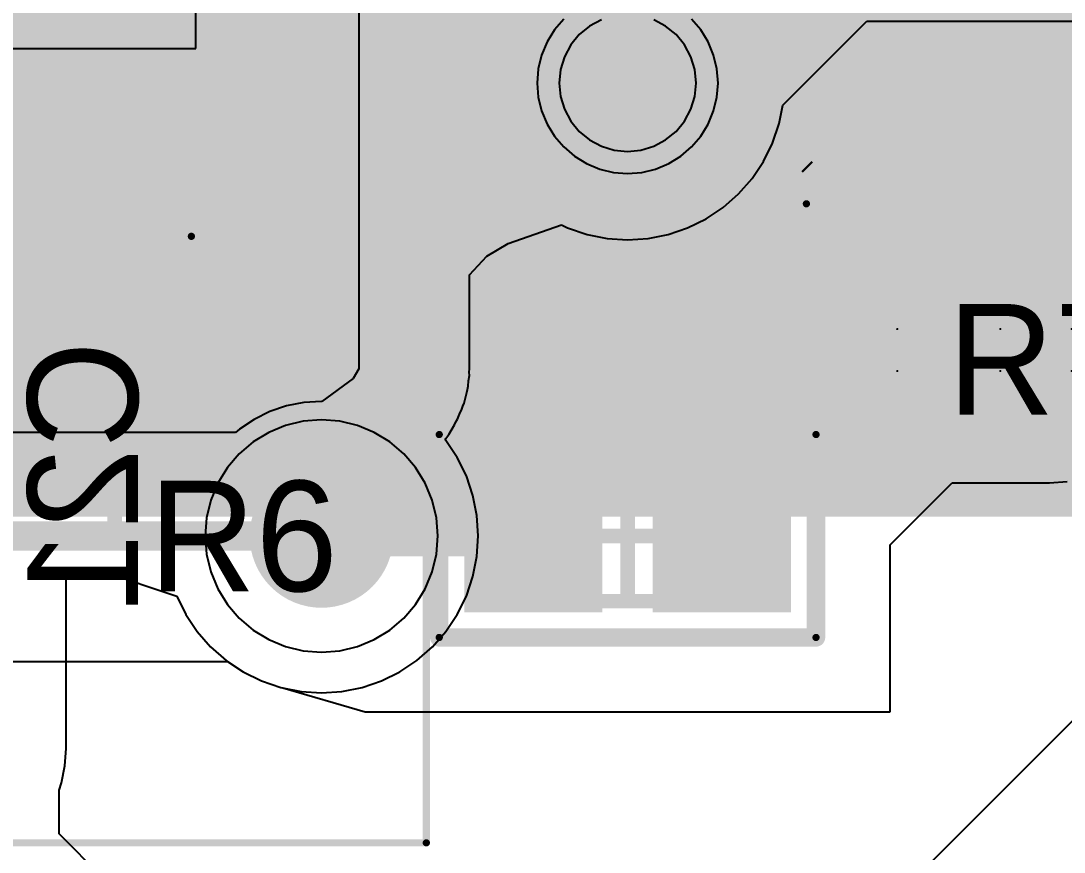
# Model space of a CAD drawing. Header units: millimetres. Extents: x 5.97 to 14.78, y 3.86 to 11.35.
# Drawn here: x 11.3082 to 11.5916, y 6.4491 to 6.6749 of the extents above; entities that cross this region are included whole.
import ezdxf

# ---------------------------------------------------------------- set-up
doc = ezdxf.new("R2010")
doc.units = ezdxf.units.MM
doc.header["$MEASUREMENT"] = 0
for name, color, linetype in [('BottomLayer', 5, 'Continuous'), ('BottomOverlay', 54, 'Continuous'), ('BottomPaste', 16, 'Continuous'), ('BottomSolder', 6, 'Continuous'), ('Mechanical13', 56, 'Continuous'), ('Mechanical15', 56, 'Continuous'), ('Mechanical2', 216, 'Continuous'), ('MidLayer1', 16, 'Continuous'), ('MidLayer2', 76, 'Continuous'), ('MultiLayer', 9, 'Continuous'), ('TopLayer', 1, 'Continuous'), ('TopOverlay', 2, 'Continuous'), ('TopPaste', 8, 'Continuous'), ('TopSolder', 216, 'Continuous')]:
    doc.layers.add(name, color=color, linetype=linetype)

# ---------------------------------------------------------------- blocks, each defined once
blk = doc.blocks.new('TQG144_M_139')
at = {"layer": 'Mechanical13', "const_width": 0.003937}
for points in [[(-0.3937008, 0.3937009), (-0.3937008, -0.3937007)], [(0.3937008, 0.3937009), (-0.3937008, 0.3937009)]]:
    blk.add_lwpolyline(points, dxfattribs=at)
at = {"layer": 'Mechanical13'}
for points, const_width in [([(-0.394685, 0.3937009, 1), (-0.3927166, 0.3937009, 1)], 0.0019685), ([(-0.394685, 0.3937009, 1), (-0.3927166, 0.3937009, 1)], 0.0019685), ([(-0.3385827, 0.3582678, 1), (-0.3779527, 0.3582678, 1)], 0.003937), ([(-0.3789369, 0.3582678, 1), (-0.3769685, 0.3582678, 1)], 0.0019685)]:
    blk.add_lwpolyline(points, format="xyb", close=True, dxfattribs=dict(at, const_width=const_width))
at = {"layer": 'Mechanical15', "const_width": 0.0019685}
for points in [[(-0.4783464, 0.4783465), (-0.4783464, -0.4783464)], [(0.4783465, 0.4783465), (-0.4783464, 0.4783465)]]:
    blk.add_lwpolyline(points, dxfattribs=at)
at = {"layer": 'Mechanical15', "const_width": 0.0009842}
blk.add_lwpolyline([(-0.4788385, 0.4783465, 1), (-0.4778543, 0.4783465, 1)], format="xyb", close=True, dxfattribs=at)
blk.add_lwpolyline([(-0.4788385, 0.4783465, 1), (-0.4778543, 0.4783465, 1)], format="xyb", close=True, dxfattribs=at)
at = {"layer": 'TopLayer', "const_width": 0.011811}
for points in [[(-0.4527559, 0.3444883), (-0.3818897, 0.3444883)], [(-0.4527559, 0.3248032), (-0.3818897, 0.3248032)], [(-0.4527559, 0.3051182), (-0.3818897, 0.3051182)], [(-0.4527559, 0.2854331), (-0.3818897, 0.2854331)], [(-0.4527559, 0.2657481), (-0.3818897, 0.2657481)]]:
    blk.add_lwpolyline(points, dxfattribs=at)
at = {"layer": 'TopLayer', "const_width": 0.0059055}
for points in [[(-0.4557086, 0.3444883, 1), (-0.4498032, 0.3444883, 1)], [(-0.3848424, 0.3444883, 1), (-0.378937, 0.3444883, 1)], [(-0.4557086, 0.3248032, 1), (-0.4498032, 0.3248032, 1)], [(-0.3848424, 0.3248032, 1), (-0.378937, 0.3248032, 1)], [(-0.4557086, 0.3051182, 1), (-0.4498032, 0.3051182, 1)], [(-0.3848424, 0.3051182, 1), (-0.378937, 0.3051182, 1)], [(-0.4557086, 0.2854331, 1), (-0.4498032, 0.2854331, 1)], [(-0.3848424, 0.2854331, 1), (-0.378937, 0.2854331, 1)], [(-0.4557086, 0.2657481, 1), (-0.4498032, 0.2657481, 1)], [(-0.3848424, 0.2657481, 1), (-0.378937, 0.2657481, 1)]]:
    blk.add_lwpolyline(points, format="xyb", close=True, dxfattribs=at)
at = {"layer": 'TopPaste', "const_width": 0.017811}
for points in [[(-0.4527559, 0.3444883), (-0.3818897, 0.3444883)], [(-0.4527559, 0.3248032), (-0.3818897, 0.3248032)], [(-0.4527559, 0.3051182), (-0.3818897, 0.3051182)], [(-0.4527559, 0.2854331), (-0.3818897, 0.2854331)], [(-0.4527559, 0.2657481), (-0.3818897, 0.2657481)]]:
    blk.add_lwpolyline(points, dxfattribs=at)
at = {"layer": 'TopPaste', "const_width": 0.0089055}
for points in [[(-0.4572086, 0.3444883, 1), (-0.4483032, 0.3444883, 1)], [(-0.3863424, 0.3444883, 1), (-0.377437, 0.3444883, 1)], [(-0.4572086, 0.3248032, 1), (-0.4483032, 0.3248032, 1)], [(-0.3863424, 0.3248032, 1), (-0.377437, 0.3248032, 1)], [(-0.4572086, 0.3051182, 1), (-0.4483032, 0.3051182, 1)], [(-0.3863424, 0.3051182, 1), (-0.377437, 0.3051182, 1)], [(-0.4572086, 0.2854331, 1), (-0.4483032, 0.2854331, 1)], [(-0.3863424, 0.2854331, 1), (-0.377437, 0.2854331, 1)], [(-0.4572086, 0.2657481, 1), (-0.4483032, 0.2657481, 1)], [(-0.3863424, 0.2657481, 1), (-0.377437, 0.2657481, 1)]]:
    blk.add_lwpolyline(points, format="xyb", close=True, dxfattribs=at)
at = {"layer": 'TopSolder', "const_width": 0.016811}
for points in [[(-0.4527559, 0.3444883), (-0.3818897, 0.3444883)], [(-0.4527559, 0.3248032), (-0.3818897, 0.3248032)], [(-0.4527559, 0.3051182), (-0.3818897, 0.3051182)], [(-0.4527559, 0.2854331), (-0.3818897, 0.2854331)], [(-0.4527559, 0.2657481), (-0.3818897, 0.2657481)]]:
    blk.add_lwpolyline(points, dxfattribs=at)
at = {"layer": 'TopSolder', "const_width": 0.0084055}
for points in [[(-0.4569586, 0.3444883, 1), (-0.4485532, 0.3444883, 1)], [(-0.3860924, 0.3444883, 1), (-0.377687, 0.3444883, 1)], [(-0.4569586, 0.3248032, 1), (-0.4485532, 0.3248032, 1)], [(-0.3860924, 0.3248032, 1), (-0.377687, 0.3248032, 1)], [(-0.4569586, 0.3051182, 1), (-0.4485532, 0.3051182, 1)], [(-0.3860924, 0.3051182, 1), (-0.377687, 0.3051182, 1)], [(-0.4569586, 0.2854331, 1), (-0.4485532, 0.2854331, 1)], [(-0.3860924, 0.2854331, 1), (-0.377687, 0.2854331, 1)], [(-0.4569586, 0.2657481, 1), (-0.4485532, 0.2657481, 1)], [(-0.3860924, 0.2657481, 1), (-0.377687, 0.2657481, 1)]]:
    blk.add_lwpolyline(points, format="xyb", close=True, dxfattribs=at)
blk = doc.blocks.new('0603R_8CV_153')
at = {"layer": 'Mechanical13', "const_width": 0.003937}
for points in [[(-0.0334646, 0.1299212), (-0.0334646, 0.1230315)], [(0.0334645, 0.1299212), (-0.0334646, 0.1299212)], [(0.0334645, 0.1299212), (0.0334645, 0.1230315)], [(-0.0334646, 0.0974409), (-0.0334646, 0.0915354)], [(0.0334645, 0.0974409), (0.0334645, 0.0915354)], [(-0.0334646, 0.0659449), (-0.0334646, 0.0600393)], [(0.0334645, 0.0659449), (0.0334645, 0.0600393)], [(-0.0334646, 0.0344488), (-0.0334646, 0.0285433)], [(0.0334645, 0.0344488), (0.0334645, 0.0285433)], [(-0.0334646, 0.0029527), (-0.0334646, -0.0029528)], [(0.0334645, 0.0029527), (0.0334645, -0.0029528)], [(-0.0334646, -0.0285433), (-0.0334646, -0.0344488)], [(0.0334645, -0.0285433), (0.0334645, -0.0344488)], [(-0.0334646, -0.0600394), (-0.0334646, -0.0659449)], [(0.0334645, -0.0600394), (0.0334645, -0.0659449)], [(-0.0334646, -0.0915355), (-0.0334646, -0.097441)], [(0.0334645, -0.0915355), (0.0334645, -0.097441)], [(-0.0334646, -0.1230315), (-0.0334646, -0.1299213)], [(0.0334645, -0.1230315), (0.0334645, -0.1299213)], [(0.0334645, -0.1299213), (-0.0334646, -0.1299213)]]:
    blk.add_lwpolyline(points, dxfattribs=at)
at = {"layer": 'Mechanical13', "const_width": 0.0019685}
for points in [[(-0.0344488, 0.1299212, 1), (-0.0324804, 0.1299212, 1)], [(-0.0344488, 0.1299212, 1), (-0.0324804, 0.1299212, 1)], [(0.0324803, 0.1299212, 1), (0.0344487, 0.1299212, 1)], [(0.0324803, 0.1299212, 1), (0.0344487, 0.1299212, 1)], [(-0.0344488, 0.1230315, 1), (-0.0324804, 0.1230315, 1)], [(-0.0344488, 0.1230315, 1), (-0.0324804, 0.1230315, 1)], [(0.0324803, 0.1230315, 1), (0.0344487, 0.1230315, 1)], [(0.0324803, 0.1230315, 1), (0.0344487, 0.1230315, 1)], [(-0.0344488, 0.0974409, 1), (-0.0324804, 0.0974409, 1)], [(-0.0344488, 0.0974409, 1), (-0.0324804, 0.0974409, 1)], [(0.0324803, 0.0974409, 1), (0.0344487, 0.0974409, 1)], [(0.0324803, 0.0974409, 1), (0.0344487, 0.0974409, 1)], [(-0.0344488, 0.0915354, 1), (-0.0324804, 0.0915354, 1)], [(-0.0344488, 0.0915354, 1), (-0.0324804, 0.0915354, 1)], [(0.0324803, 0.0915354, 1), (0.0344487, 0.0915354, 1)], [(0.0324803, 0.0915354, 1), (0.0344487, 0.0915354, 1)], [(-0.0344488, 0.0659449, 1), (-0.0324804, 0.0659449, 1)], [(-0.0344488, 0.0659448, 1), (-0.0324804, 0.0659448, 1)], [(0.0324803, 0.0659449, 1), (0.0344487, 0.0659449, 1)], [(0.0324803, 0.0659448, 1), (0.0344487, 0.0659448, 1)], [(-0.0344488, 0.0600394, 1), (-0.0324804, 0.0600394, 1)], [(-0.0344488, 0.0600393, 1), (-0.0324804, 0.0600393, 1)], [(0.0324803, 0.0600394, 1), (0.0344487, 0.0600394, 1)], [(0.0324803, 0.0600393, 1), (0.0344487, 0.0600393, 1)], [(-0.0344488, 0.0344488, 1), (-0.0324804, 0.0344488, 1)], [(-0.0344488, 0.0344488, 1), (-0.0324804, 0.0344488, 1)], [(0.0324803, 0.0344488, 1), (0.0344487, 0.0344488, 1)], [(0.0324803, 0.0344488, 1), (0.0344487, 0.0344488, 1)], [(-0.0344488, 0.0285433, 1), (-0.0324804, 0.0285433, 1)], [(-0.0344488, 0.0285433, 1), (-0.0324804, 0.0285433, 1)], [(0.0324803, 0.0285433, 1), (0.0344487, 0.0285433, 1)], [(0.0324803, 0.0285433, 1), (0.0344487, 0.0285433, 1)], [(-0.0344488, 0.0029527, 1), (-0.0324804, 0.0029527, 1)], [(-0.0344488, 0.0029527, 1), (-0.0324804, 0.0029527, 1)], [(0.0324803, 0.0029527, 1), (0.0344487, 0.0029527, 1)], [(0.0324803, 0.0029527, 1), (0.0344487, 0.0029527, 1)], [(-0.0344488, -0.0029528, 1), (-0.0324804, -0.0029528, 1)], [(-0.0344488, -0.0029528, 1), (-0.0324804, -0.0029528, 1)], [(0.0324803, -0.0029528, 1), (0.0344487, -0.0029528, 1)], [(0.0324803, -0.0029528, 1), (0.0344487, -0.0029528, 1)], [(-0.0344488, -0.0285433, 1), (-0.0324804, -0.0285433, 1)], [(-0.0344488, -0.0285434, 1), (-0.0324804, -0.0285434, 1)], [(0.0324803, -0.0285433, 1), (0.0344487, -0.0285433, 1)], [(0.0324803, -0.0285434, 1), (0.0344487, -0.0285434, 1)], [(-0.0344488, -0.0344488, 1), (-0.0324804, -0.0344488, 1)], [(-0.0344488, -0.0344488, 1), (-0.0324804, -0.0344488, 1)], [(0.0324803, -0.0344488, 1), (0.0344487, -0.0344488, 1)], [(0.0324803, -0.0344488, 1), (0.0344487, -0.0344488, 1)], [(-0.0344488, -0.0600394, 1), (-0.0324804, -0.0600394, 1)], [(-0.0344488, -0.0600394, 1), (-0.0324804, -0.0600394, 1)], [(0.0324803, -0.0600394, 1), (0.0344487, -0.0600394, 1)], [(0.0324803, -0.0600394, 1), (0.0344487, -0.0600394, 1)], [(-0.0344488, -0.0659449, 1), (-0.0324804, -0.0659449, 1)], [(-0.0344488, -0.0659449, 1), (-0.0324804, -0.0659449, 1)], [(0.0324803, -0.0659449, 1), (0.0344487, -0.0659449, 1)], [(0.0324803, -0.0659449, 1), (0.0344487, -0.0659449, 1)], [(-0.0344488, -0.0915355, 1), (-0.0324804, -0.0915355, 1)], [(-0.0344488, -0.0915355, 1), (-0.0324804, -0.0915355, 1)], [(0.0324803, -0.0915355, 1), (0.0344487, -0.0915355, 1)], [(0.0324803, -0.0915355, 1), (0.0344487, -0.0915355, 1)], [(-0.0344488, -0.0974409, 1), (-0.0324804, -0.0974409, 1)], [(-0.0344488, -0.097441, 1), (-0.0324804, -0.097441, 1)], [(0.0324803, -0.0974409, 1), (0.0344487, -0.0974409, 1)], [(0.0324803, -0.097441, 1), (0.0344487, -0.097441, 1)], [(-0.0344488, -0.1230315, 1), (-0.0324804, -0.1230315, 1)], [(-0.0344488, -0.1230315, 1), (-0.0324804, -0.1230315, 1)], [(0.0324803, -0.1230315, 1), (0.0344487, -0.1230315, 1)], [(0.0324803, -0.1230315, 1), (0.0344487, -0.1230315, 1)], [(-0.0344488, -0.1299213, 1), (-0.0324804, -0.1299213, 1)], [(-0.0344488, -0.1299213, 1), (-0.0324804, -0.1299213, 1)], [(0.0324803, -0.1299213, 1), (0.0344487, -0.1299213, 1)], [(0.0324803, -0.1299213, 1), (0.0344487, -0.1299213, 1)]]:
    blk.add_lwpolyline(points, format="xyb", close=True, dxfattribs=at)
at = {"layer": 'Mechanical13', "const_width": 0.003937}
for points in [[(-0.0334646, 0.1230315, -0.9999999999992556), (-0.0334646, 0.0974409)], [(0.0334645, 0.0974409, -0.9999999999992556), (0.0334645, 0.1230315)], [(-0.0334646, 0.0915354, -0.9999999999992556), (-0.0334646, 0.0659448)], [(0.0334645, 0.0659448, -0.9999999999992556), (0.0334645, 0.0915354)], [(-0.0334646, 0.0600394, -0.9999999999992556), (-0.0334646, 0.0344488)], [(0.0334645, 0.0344488, -0.9999999999992556), (0.0334645, 0.0600394)], [(-0.0334646, 0.0285433, -0.9999999999992556), (-0.0334646, 0.0029527)], [(0.0334645, 0.0029527, -0.9999999999992556), (0.0334645, 0.0285433)], [(-0.0334646, -0.0029528, -0.9999999999992556), (-0.0334646, -0.0285434)], [(0.0334645, -0.0285434, -0.9999999999992556), (0.0334645, -0.0029528)], [(-0.0334646, -0.0344488, -0.9999999999992556), (-0.0334646, -0.0600394)], [(0.0334645, -0.0600394, -0.9999999999992556), (0.0334645, -0.0344488)], [(-0.0334646, -0.0659449, -0.9999999999992556), (-0.0334646, -0.0915355)], [(0.0334645, -0.0915355, -0.9999999999992556), (0.0334645, -0.0659449)], [(-0.0334646, -0.0974409, -0.9999999999992556), (-0.0334646, -0.1230315)], [(0.0334645, -0.1230315, -0.9999999999992556), (0.0334645, -0.0974409)]]:
    blk.add_lwpolyline(points, format="xyb", dxfattribs=at)
at = {"layer": 'Mechanical15'}
for points, const_width in [([(0.0633858, 0.1397638), (-0.0633859, 0.1397638)], 0.0019685), ([(-0.0633859, 0.1397638), (-0.0633859, -0.1397638)], 0.0019685), ([(0.0633858, 0.1397638), (0.0633858, -0.1397638)], 0.0019685), ([(0, 0.019685), (0, -0.0196851)], 0.003937), ([(0.019685, 0), (-0.0196851, 0)], 0.003937), ([(0.0633858, -0.1397638), (-0.0633859, -0.1397638)], 0.0019685)]:
    blk.add_lwpolyline(points, dxfattribs=dict(at, const_width=const_width))
for points, const_width in [([(-0.063878, 0.1397638, 1), (-0.0628938, 0.1397638, 1)], 0.0009842), ([(-0.063878, 0.1397638, 1), (-0.0628938, 0.1397638, 1)], 0.0009842), ([(0.0628937, 0.1397638, 1), (0.0638779, 0.1397638, 1)], 0.0009842), ([(0.0628937, 0.1397638, 1), (0.0638779, 0.1397638, 1)], 0.0009842), ([(-0.0009842, 0.019685, 1), (0.0009842, 0.019685, 1)], 0.0019685), ([(-0.0206693, 0, 1), (-0.0187009, 0, 1)], 0.0019685), ([(0.0187008, 0, 1), (0.0206692, 0, 1)], 0.0019685), ([(-0.0009842, -0.0196851, 1), (0.0009842, -0.0196851, 1)], 0.0019685), ([(-0.063878, -0.1397638, 1), (-0.0628938, -0.1397638, 1)], 0.0009842), ([(-0.063878, -0.1397638, 1), (-0.0628938, -0.1397638, 1)], 0.0009842), ([(0.0628937, -0.1397638, 1), (0.0638779, -0.1397638, 1)], 0.0009842), ([(0.0628937, -0.1397638, 1), (0.0638779, -0.1397638, 1)], 0.0009842)]:
    blk.add_lwpolyline(points, format="xyb", close=True, dxfattribs=dict(at, const_width=const_width))
at = {"layer": 'TopLayer'}
for points in [[(-0.0127953, 0.0994095), (-0.0127953, 0.1210629), (-0.0541339, 0.0994095), (-0.0541339, 0.1210629)], [(0.0541338, 0.0994095), (0.0541338, 0.1210629), (0.0127952, 0.0994095), (0.0127952, 0.1210629)], [(-0.0127953, 0.0679134), (-0.0127953, 0.0895668), (-0.0541339, 0.0679134), (-0.0541339, 0.0895668)], [(0.0541338, 0.0679134), (0.0541338, 0.0895668), (0.0127952, 0.0679134), (0.0127952, 0.0895668)], [(-0.0127953, 0.0364174), (-0.0127953, 0.0580708), (-0.0541339, 0.0364174), (-0.0541339, 0.0580708)], [(0.0541338, 0.0364174), (0.0541338, 0.0580708), (0.0127952, 0.0364174), (0.0127952, 0.0580708)], [(-0.0127953, 0.0049213), (-0.0127953, 0.0265747), (-0.0541339, 0.0049213), (-0.0541339, 0.0265747)], [(0.0541338, 0.0049213), (0.0541338, 0.0265747), (0.0127952, 0.0049213), (0.0127952, 0.0265747)], [(-0.0127953, -0.0265748), (-0.0127953, -0.0049214), (-0.0541339, -0.0265748), (-0.0541339, -0.0049214)], [(0.0541338, -0.0265748), (0.0541338, -0.0049214), (0.0127952, -0.0265748), (0.0127952, -0.0049214)], [(-0.0127953, -0.0580708), (-0.0127953, -0.0364174), (-0.0541339, -0.0580708), (-0.0541339, -0.0364174)], [(0.0541338, -0.0580708), (0.0541338, -0.0364174), (0.0127952, -0.0580708), (0.0127952, -0.0364174)], [(-0.0127953, -0.0895669), (-0.0127953, -0.0679135), (-0.0541339, -0.0895669), (-0.0541339, -0.0679135)], [(0.0541338, -0.0895669), (0.0541338, -0.0679135), (0.0127952, -0.0895669), (0.0127952, -0.0679135)], [(-0.0127953, -0.1210629), (-0.0127953, -0.0994095), (-0.0541339, -0.1210629), (-0.0541339, -0.0994095)], [(0.0541338, -0.1210629), (0.0541338, -0.0994095), (0.0127952, -0.1210629), (0.0127952, -0.0994095)]]:
    blk.add_solid(points, dxfattribs=at)
at = {"layer": 'TopOverlay', "const_width": 0.003937}
for points in [[(-0.0629921, 0.1299212), (-0.0629921, -0.1299213)], [(-0.0334646, 0.1299212), (-0.0629921, 0.1299212)], [(0.0334645, 0.1299212), (-0.0334646, 0.1299212)], [(0.0629921, 0.1299212), (0.0334645, 0.1299212)], [(0.0633858, 0.1295275), (0.0629921, 0.1299212)], [(0.0633858, 0.1295275), (0.0633858, -0.1299213)], [(-0.0334646, -0.1299213), (-0.0629921, -0.1299213)], [(0.0334645, -0.1299213), (-0.0334646, -0.1299213)], [(0.0633858, -0.1299213), (0.0334645, -0.1299213)]]:
    blk.add_lwpolyline(points, dxfattribs=at)
at = {"layer": 'TopOverlay', "const_width": 0.0019685}
for points in [[(-0.0639763, 0.1299212, 1), (-0.0620079, 0.1299212, 1)], [(-0.0639763, 0.1299212, 1), (-0.0620079, 0.1299212, 1)], [(-0.0344488, 0.1299212, 1), (-0.0324804, 0.1299212, 1)], [(-0.0344488, 0.1299212, 1), (-0.0324804, 0.1299212, 1)], [(0.0324803, 0.1299212, 1), (0.0344487, 0.1299212, 1)], [(0.0324803, 0.1299212, 1), (0.0344487, 0.1299212, 1)], [(0.0620079, 0.1299212, 1), (0.0639763, 0.1299212, 1)], [(0.0620079, 0.1299212, 1), (0.0639763, 0.1299212, 1)], [(0.0624016, 0.1295275, 1), (0.06437, 0.1295275, 1)], [(0.0624016, 0.1295275, 1), (0.06437, 0.1295275, 1)], [(-0.0639763, -0.1299213, 1), (-0.0620079, -0.1299213, 1)], [(-0.0639763, -0.1299213, 1), (-0.0620079, -0.1299213, 1)], [(-0.0344488, -0.1299213, 1), (-0.0324804, -0.1299213, 1)], [(-0.0344488, -0.1299213, 1), (-0.0324804, -0.1299213, 1)], [(0.0324803, -0.1299213, 1), (0.0344487, -0.1299213, 1)], [(0.0324803, -0.1299213, 1), (0.0344487, -0.1299213, 1)], [(0.0624016, -0.1299213, 1), (0.06437, -0.1299213, 1)], [(0.0624016, -0.1299213, 1), (0.06437, -0.1299213, 1)]]:
    blk.add_lwpolyline(points, format="xyb", close=True, dxfattribs=at)
at = {"layer": 'TopPaste'}
for points in [[(-0.0097953, 0.0964095), (-0.0097953, 0.1240629), (-0.0571339, 0.0964095), (-0.0571339, 0.1240629)], [(0.0571338, 0.0964095), (0.0571338, 0.1240629), (0.0097952, 0.0964095), (0.0097952, 0.1240629)], [(-0.0097953, 0.0649134), (-0.0097953, 0.0925668), (-0.0571339, 0.0649134), (-0.0571339, 0.0925668)], [(0.0571338, 0.0649134), (0.0571338, 0.0925668), (0.0097952, 0.0649134), (0.0097952, 0.0925668)], [(-0.0097953, 0.0334174), (-0.0097953, 0.0610708), (-0.0571339, 0.0334174), (-0.0571339, 0.0610708)], [(0.0571338, 0.0334174), (0.0571338, 0.0610708), (0.0097952, 0.0334174), (0.0097952, 0.0610708)], [(-0.0097953, 0.0019213), (-0.0097953, 0.0295747), (-0.0571339, 0.0019213), (-0.0571339, 0.0295747)], [(0.0571338, 0.0019213), (0.0571338, 0.0295747), (0.0097952, 0.0019213), (0.0097952, 0.0295747)], [(-0.0097953, -0.0295748), (-0.0097953, -0.0019214), (-0.0571339, -0.0295748), (-0.0571339, -0.0019214)], [(0.0571338, -0.0295748), (0.0571338, -0.0019214), (0.0097952, -0.0295748), (0.0097952, -0.0019214)], [(-0.0097953, -0.0610708), (-0.0097953, -0.0334174), (-0.0571339, -0.0610708), (-0.0571339, -0.0334174)], [(0.0571338, -0.0610708), (0.0571338, -0.0334174), (0.0097952, -0.0610708), (0.0097952, -0.0334174)], [(-0.0097953, -0.0925669), (-0.0097953, -0.0649135), (-0.0571339, -0.0925669), (-0.0571339, -0.0649135)], [(0.0571338, -0.0925669), (0.0571338, -0.0649135), (0.0097952, -0.0925669), (0.0097952, -0.0649135)], [(-0.0097953, -0.1240629), (-0.0097953, -0.0964095), (-0.0571339, -0.1240629), (-0.0571339, -0.0964095)], [(0.0571338, -0.1240629), (0.0571338, -0.0964095), (0.0097952, -0.1240629), (0.0097952, -0.0964095)]]:
    blk.add_solid(points, dxfattribs=at)
at = {"layer": 'TopSolder'}
for points in [[(-0.0102953, 0.0969095), (-0.0102953, 0.1235629), (-0.0566339, 0.0969095), (-0.0566339, 0.1235629)], [(0.0566338, 0.0969095), (0.0566338, 0.1235629), (0.0102952, 0.0969095), (0.0102952, 0.1235629)], [(-0.0102953, 0.0654134), (-0.0102953, 0.0920668), (-0.0566339, 0.0654134), (-0.0566339, 0.0920668)], [(0.0566338, 0.0654134), (0.0566338, 0.0920668), (0.0102952, 0.0654134), (0.0102952, 0.0920668)], [(-0.0102953, 0.0339174), (-0.0102953, 0.0605708), (-0.0566339, 0.0339174), (-0.0566339, 0.0605708)], [(0.0566338, 0.0339174), (0.0566338, 0.0605708), (0.0102952, 0.0339174), (0.0102952, 0.0605708)], [(-0.0102953, 0.0024213), (-0.0102953, 0.0290747), (-0.0566339, 0.0024213), (-0.0566339, 0.0290747)], [(0.0566338, 0.0024213), (0.0566338, 0.0290747), (0.0102952, 0.0024213), (0.0102952, 0.0290747)], [(-0.0102953, -0.0290748), (-0.0102953, -0.0024214), (-0.0566339, -0.0290748), (-0.0566339, -0.0024214)], [(0.0566338, -0.0290748), (0.0566338, -0.0024214), (0.0102952, -0.0290748), (0.0102952, -0.0024214)], [(-0.0102953, -0.0605708), (-0.0102953, -0.0339174), (-0.0566339, -0.0605708), (-0.0566339, -0.0339174)], [(0.0566338, -0.0605708), (0.0566338, -0.0339174), (0.0102952, -0.0605708), (0.0102952, -0.0339174)], [(-0.0102953, -0.0920669), (-0.0102953, -0.0654135), (-0.0566339, -0.0920669), (-0.0566339, -0.0654135)], [(0.0566338, -0.0920669), (0.0566338, -0.0654135), (0.0102952, -0.0920669), (0.0102952, -0.0654135)], [(-0.0102953, -0.1235629), (-0.0102953, -0.0969095), (-0.0566339, -0.1235629), (-0.0566339, -0.0969095)], [(0.0566338, -0.1235629), (0.0566338, -0.0969095), (0.0102952, -0.1235629), (0.0102952, -0.0969095)]]:
    blk.add_solid(points, dxfattribs=at)
blk = doc.blocks.new('0603C_B_202')
at = {"layer": 'BottomLayer'}
for points in [[(-0.0433071, 0.0187008), (-0.0433071, -0.0187008), (-0.0098425, 0.0187008), (-0.0098425, -0.0187008)], [(0.0098425, 0.0187008), (0.0098425, -0.0187008), (0.0433071, 0.0187008), (0.0433071, -0.0187008)]]:
    blk.add_solid(points, dxfattribs=at)
at = {"layer": 'BottomOverlay', "const_width": 0.003937}
for points in [[(0.0531496, 0.023622), (-0.0531496, 0.023622)], [(-0.0531496, -0.023622), (-0.0531496, 0.023622)], [(0.0531496, -0.023622), (0.0531496, 0.023622)], [(0.0531496, -0.023622), (-0.0531496, -0.023622)]]:
    blk.add_lwpolyline(points, dxfattribs=at)
at = {"layer": 'BottomOverlay', "const_width": 0.0019685}
for points in [[(-0.0541338, 0.023622, 1), (-0.0521654, 0.023622, 1)], [(-0.0541338, 0.023622, 1), (-0.0521654, 0.023622, 1)], [(0.0521654, 0.023622, 1), (0.0541338, 0.023622, 1)], [(0.0521654, 0.023622, 1), (0.0541338, 0.023622, 1)], [(-0.0541338, -0.023622, 1), (-0.0521654, -0.023622, 1)], [(-0.0541338, -0.023622, 1), (-0.0521654, -0.023622, 1)], [(0.0521654, -0.023622, 1), (0.0541338, -0.023622, 1)], [(0.0521654, -0.023622, 1), (0.0541338, -0.023622, 1)]]:
    blk.add_lwpolyline(points, format="xyb", close=True, dxfattribs=at)
at = {"layer": 'BottomPaste'}
for points in [[(-0.0463071, 0.0217008), (-0.0463071, -0.0217008), (-0.0068425, 0.0217008), (-0.0068425, -0.0217008)], [(0.0068425, 0.0217008), (0.0068425, -0.0217008), (0.0463071, 0.0217008), (0.0463071, -0.0217008)]]:
    blk.add_solid(points, dxfattribs=at)
at = {"layer": 'BottomSolder'}
for points in [[(-0.0458071, 0.0212008), (-0.0458071, -0.0212008), (-0.0073425, 0.0212008), (-0.0073425, -0.0212008)], [(0.0073425, 0.0212008), (0.0073425, -0.0212008), (0.0458071, 0.0212008), (0.0458071, -0.0212008)]]:
    blk.add_solid(points, dxfattribs=at)
at = {"layer": 'Mechanical13', "const_width": 0.003937}
for points in [[(-0.0334646, -0.0177165), (-0.0334646, 0.0177165)], [(0.0334646, 0.0177165), (-0.0334646, 0.0177165)], [(0.0334646, -0.0177165), (0.0334646, 0.0177165)], [(0.0334646, -0.0177165), (-0.0334646, -0.0177165)]]:
    blk.add_lwpolyline(points, dxfattribs=at)
at = {"layer": 'Mechanical13', "const_width": 0.0019685}
for points in [[(-0.0344488, 0.0177165, 1), (-0.0324804, 0.0177165, 1)], [(-0.0344488, 0.0177165, 1), (-0.0324804, 0.0177165, 1)], [(0.0324804, 0.0177165, 1), (0.0344488, 0.0177165, 1)], [(0.0324804, 0.0177165, 1), (0.0344488, 0.0177165, 1)], [(-0.0344488, -0.0177165, 1), (-0.0324804, -0.0177165, 1)], [(-0.0344488, -0.0177165, 1), (-0.0324804, -0.0177165, 1)], [(0.0324804, -0.0177165, 1), (0.0344488, -0.0177165, 1)], [(0.0324804, -0.0177165, 1), (0.0344488, -0.0177165, 1)]]:
    blk.add_lwpolyline(points, format="xyb", close=True, dxfattribs=at)
at = {"layer": 'Mechanical15'}
for points, const_width in [([(-0.0531496, -0.0295276), (-0.0531495, 0.0295275)], 0.0019685), ([(0.0531495, 0.0295275), (-0.0531495, 0.0295275)], 0.0019685), ([(0.0531496, -0.0295276), (0.0531495, 0.0295275)], 0.0019685), ([(0, -0.0177166), (0, 0.0177166)], 0.003937), ([(0.0177166, 0), (-0.0177166, 0)], 0.003937), ([(0.0531496, -0.0295276), (-0.0531496, -0.0295276)], 0.0019685)]:
    blk.add_lwpolyline(points, dxfattribs=dict(at, const_width=const_width))
for points, const_width in [([(-0.0536416, 0.0295275, 1), (-0.0526574, 0.0295275, 1)], 0.0009842), ([(-0.0536416, 0.0295275, 1), (-0.0526574, 0.0295275, 1)], 0.0009842), ([(0.0526574, 0.0295275, 1), (0.0536416, 0.0295275, 1)], 0.0009842), ([(0.0526574, 0.0295275, 1), (0.0536416, 0.0295275, 1)], 0.0009842), ([(-0.0009842, 0.0177166, 1), (0.0009842, 0.0177166, 1)], 0.0019685), ([(-0.0187008, 0, 1), (-0.0167324, 0, 1)], 0.0019685), ([(0.0167324, 0, 1), (0.0187008, 0, 1)], 0.0019685), ([(-0.0009842, -0.0177166, 1), (0.0009842, -0.0177166, 1)], 0.0019685), ([(-0.0536417, -0.0295276, 1), (-0.0526575, -0.0295276, 1)], 0.0009842), ([(-0.0536417, -0.0295276, 1), (-0.0526575, -0.0295276, 1)], 0.0009842), ([(0.0526575, -0.0295276, 1), (0.0536417, -0.0295276, 1)], 0.0009842), ([(0.0526575, -0.0295276, 1), (0.0536417, -0.0295276, 1)], 0.0009842)]:
    blk.add_lwpolyline(points, format="xyb", close=True, dxfattribs=dict(at, const_width=const_width))
blk = doc.blocks.new('0603R_234')
at = {"layer": 'Mechanical13', "const_width": 0.003937}
for points in [[(-0.0334646, 0.0177165), (-0.0334646, -0.0177166)], [(0.0334645, 0.0177165), (-0.0334646, 0.0177165)], [(0.0334645, 0.0177165), (0.0334645, -0.0177166)], [(0.0334645, -0.0177166), (-0.0334646, -0.0177166)]]:
    blk.add_lwpolyline(points, dxfattribs=at)
at = {"layer": 'Mechanical13', "const_width": 0.0019685}
for points in [[(-0.0344488, 0.0177165, 1), (-0.0324804, 0.0177165, 1)], [(-0.0344488, 0.0177165, 1), (-0.0324804, 0.0177165, 1)], [(0.0324803, 0.0177165, 1), (0.0344487, 0.0177165, 1)], [(0.0324803, 0.0177165, 1), (0.0344487, 0.0177165, 1)], [(-0.0344488, -0.0177166, 1), (-0.0324804, -0.0177166, 1)], [(-0.0344488, -0.0177166, 1), (-0.0324804, -0.0177166, 1)], [(0.0324803, -0.0177166, 1), (0.0344487, -0.0177166, 1)], [(0.0324803, -0.0177166, 1), (0.0344487, -0.0177166, 1)]]:
    blk.add_lwpolyline(points, format="xyb", close=True, dxfattribs=at)
at = {"layer": 'Mechanical15'}
for points, const_width in [([(0.0511811, 0.0275591), (-0.0511812, 0.027559)], 0.0019685), ([(-0.0511812, 0.027559), (-0.0511812, -0.0275591)], 0.0019685), ([(0.0511811, 0.0275591), (0.0511811, -0.0275591)], 0.0019685), ([(0, 0.0177166), (0, -0.0177166)], 0.003937), ([(0.0177166, 0), (-0.0177166, 0)], 0.003937), ([(0.0511811, -0.0275591), (-0.0511812, -0.0275591)], 0.0019685)]:
    blk.add_lwpolyline(points, dxfattribs=dict(at, const_width=const_width))
for points, const_width in [([(-0.0516733, 0.027559, 1), (-0.0506891, 0.027559, 1)], 0.0009842), ([(-0.0516733, 0.027559, 1), (-0.0506891, 0.027559, 1)], 0.0009842), ([(0.050689, 0.0275591, 1), (0.0516732, 0.0275591, 1)], 0.0009842), ([(0.050689, 0.0275591, 1), (0.0516732, 0.0275591, 1)], 0.0009842), ([(-0.0009842, 0.0177166, 1), (0.0009842, 0.0177166, 1)], 0.0019685), ([(-0.0187008, 0, 1), (-0.0167324, 0, 1)], 0.0019685), ([(0.0167324, 0, 1), (0.0187008, 0, 1)], 0.0019685), ([(-0.0009842, -0.0177166, 1), (0.0009842, -0.0177166, 1)], 0.0019685), ([(-0.0516733, -0.0275591, 1), (-0.0506891, -0.0275591, 1)], 0.0009842), ([(-0.0516733, -0.0275591, 1), (-0.0506891, -0.0275591, 1)], 0.0009842), ([(0.050689, -0.0275591, 1), (0.0516732, -0.0275591, 1)], 0.0009842), ([(0.050689, -0.0275591, 1), (0.0516732, -0.0275591, 1)], 0.0009842)]:
    blk.add_lwpolyline(points, format="xyb", close=True, dxfattribs=dict(at, const_width=const_width))
at = {"layer": 'TopLayer'}
for points in [[(-0.0098426, -0.0177165), (-0.0098426, 0.0177165), (-0.0413386, -0.0177165), (-0.0413386, 0.0177165)], [(0.0413385, -0.0177165), (0.0413385, 0.0177165), (0.0098425, -0.0177165), (0.0098425, 0.0177165)]]:
    blk.add_solid(points, dxfattribs=at)
at = {"layer": 'TopOverlay', "const_width": 0.005}
for points in [[(-0.0511812, 0.027559), (-0.0511812, 0.0078739)], [(-0.0216537, 0.027559), (-0.0511812, 0.027559)], [(0.0216535, 0.027559), (-0.0216537, 0.027559)], [(0.0511811, 0.0275591), (0.0216535, 0.027559)], [(0.0511811, 0.0275591), (0.0511811, -0.0275591)], [(-0.0511812, 0.0078739), (-0.0511812, -0.0078739)], [(-0.0511812, -0.0078739), (-0.0511812, -0.0275591)], [(0.0511811, -0.0275591), (-0.0511812, -0.0275591)]]:
    blk.add_lwpolyline(points, dxfattribs=at)
at = {"layer": 'TopOverlay', "const_width": 0.0025}
for points in [[(-0.0524312, 0.027559, 1), (-0.0499312, 0.027559, 1)], [(-0.0524312, 0.027559, 1), (-0.0499312, 0.027559, 1)], [(-0.0229037, 0.027559, 1), (-0.0204037, 0.027559, 1)], [(-0.0229037, 0.027559, 1), (-0.0204037, 0.027559, 1)], [(0.0204035, 0.027559, 1), (0.0229035, 0.027559, 1)], [(0.0204035, 0.027559, 1), (0.0229035, 0.027559, 1)], [(0.0499311, 0.0275591, 1), (0.0524311, 0.0275591, 1)], [(0.0499311, 0.0275591, 1), (0.0524311, 0.0275591, 1)], [(-0.0524312, 0.0078739, 1), (-0.0499312, 0.0078739, 1)], [(-0.0524312, 0.0078739, 1), (-0.0499312, 0.0078739, 1)], [(-0.0524312, -0.0078739, 1), (-0.0499312, -0.0078739, 1)], [(-0.0524312, -0.0078739, 1), (-0.0499312, -0.0078739, 1)], [(-0.0524312, -0.0275591, 1), (-0.0499312, -0.0275591, 1)], [(-0.0524312, -0.0275591, 1), (-0.0499312, -0.0275591, 1)], [(0.0499311, -0.0275591, 1), (0.0524311, -0.0275591, 1)], [(0.0499311, -0.0275591, 1), (0.0524311, -0.0275591, 1)]]:
    blk.add_lwpolyline(points, format="xyb", close=True, dxfattribs=at)
at = {"layer": 'TopPaste'}
for points in [[(-0.0068426, -0.0207165), (-0.0068426, 0.0207165), (-0.0443386, -0.0207165), (-0.0443386, 0.0207165)], [(0.0443385, -0.0207165), (0.0443385, 0.0207165), (0.0068425, -0.0207165), (0.0068425, 0.0207165)]]:
    blk.add_solid(points, dxfattribs=at)
at = {"layer": 'TopSolder'}
for points in [[(-0.0073426, -0.0202165), (-0.0073426, 0.0202165), (-0.0438386, -0.0202165), (-0.0438386, 0.0202165)], [(0.0438385, -0.0202165), (0.0438385, 0.0202165), (0.0073425, -0.0202165), (0.0073425, 0.0202165)]]:
    blk.add_solid(points, dxfattribs=at)
blk = doc.blocks.new('2____LP_253')
at = {"layer": 'TopLayer', "const_width": 0.0003}
for points in [[(-0.02385, 0.0057, 1), (-0.02355, 0.0057, 1)], [(-0.00445, 0.0057, 1), (-0.00415, 0.0057, 1)], [(0.00415, 0.0057, 1), (0.00445, 0.0057, 1)], [(0.02355, 0.0057, 1), (0.02385, 0.0057, 1)], [(-0.02385, -0.0057, 1), (-0.02355, -0.0057, 1)], [(-0.00445, -0.0057, 1), (-0.00415, -0.0057, 1)], [(0.00415, -0.0057, 1), (0.00445, -0.0057, 1)], [(0.02355, -0.0057, 1), (0.02385, -0.0057, 1)]]:
    blk.add_lwpolyline(points, format="xyb", close=True, dxfattribs=at)
at = {"layer": 'TopLayer'}
for points in [[(-0.024, -0.0057), (-0.004, -0.0057), (-0.024, 0.0057), (-0.004, 0.0057)], [(-0.0237, -0.006), (-0.0043, -0.006), (-0.0237, 0.006), (-0.0043, 0.006)], [(0.004, -0.0057), (0.024, -0.0057), (0.004, 0.0057), (0.024, 0.0057)], [(0.0043, -0.006), (0.0237, -0.006), (0.0043, 0.006), (0.0237, 0.006)]]:
    blk.add_solid(points, dxfattribs=at)

msp = doc.modelspace()

# ---------------------------------------------------------------- linework, layer by layer
at = {"layer": 'BottomLayer'}
for p, q in [((11.3999999, 7.0523177), (11.3999999, 6.5803977)), ((11.3557003, 6.6673895), (11.3557003, 6.7248541)), ((11.5151751, 6.6519869), (11.5380018, 6.6748135)), ((11.5380018, 6.6748135), (11.6693831, 6.6748135)), ((11.3002006, 6.6673895), (11.3557003, 6.6673895)), ((11.5141876, 6.6470225), (11.5151751, 6.6519869)), ((11.5123968, 6.641747), (11.5141876, 6.6470225)), ((11.5099328, 6.6367503), (11.5123968, 6.641747)), ((11.5068376, 6.632118), (11.5099328, 6.6367503)), ((11.5031642, 6.6279294), (11.5068376, 6.632118)), ((11.4989756, 6.624256), (11.5031642, 6.6279294)), ((11.4943433, 6.6211608), (11.4989756, 6.624256)), ((11.4893466, 6.6186968), (11.4943433, 6.6211608)), ((11.4406355, 6.6144909), (11.4550927, 6.6195134)), ((11.4550927, 6.6195134), (11.4567488, 6.6186968)), ((11.4567488, 6.6186968), (11.4620243, 6.616906)), ((11.4840711, 6.616906), (11.4893466, 6.6186968)), ((11.4620243, 6.616906), (11.4674884, 6.6158191)), ((11.4674884, 6.6158191), (11.4730477, 6.6154547)), ((11.4730477, 6.6154547), (11.478607, 6.6158191)), ((11.478607, 6.6158191), (11.4840711, 6.616906)), ((11.4347759, 6.6109752), (11.4406355, 6.6144909)), ((11.4300927, 6.6059366), (11.4347759, 6.6109752)), ((11.4300927, 6.5803977), (11.4300927, 6.6059366)), ((11.3999999, 6.5803977), (11.3984893, 6.5778179)), ((11.4298386, 6.577169), (11.4300412, 6.5786386)), ((11.4300236, 6.5795192), (11.4300927, 6.5803977)), ((11.4300412, 6.5786386), (11.4300236, 6.5795192)), ((11.3984893, 6.5778179), (11.3899998, 6.5715703)), ((11.4297222, 6.5756901), (11.4298386, 6.577169)), ((11.428966, 6.5725403), (11.4293963, 6.5739608)), ((11.4293963, 6.5739608), (11.4295167, 6.5748341)), ((11.4295167, 6.5748341), (11.4297222, 6.5756901)), ((11.380411, 6.5703319), (11.3758803, 6.5687939)), ((11.3851038, 6.5712654), (11.380411, 6.5703319)), ((11.3898782, 6.5715783), (11.3851038, 6.5712654)), ((11.3899998, 6.5715703), (11.3898782, 6.5715783)), ((11.4280274, 6.5694415), (11.4282828, 6.5702847)), ((11.4282828, 6.5702847), (11.4286199, 6.5710985)), ((11.4286199, 6.5710985), (11.428966, 6.5725403)), ((11.3758803, 6.5687939), (11.371589, 6.5666777)), ((11.4268128, 6.5667359), (11.4273805, 6.5681065)), ((11.4273805, 6.5681065), (11.4280274, 6.5694415)), ((11.371589, 6.5666777), (11.3676107, 6.5640195)), ((11.4244578, 6.5626121), (11.4259683, 6.5651919)), ((11.4259683, 6.5651919), (11.4263523, 6.5659845)), ((11.4263523, 6.5659845), (11.4268128, 6.5667359)), ((11.3665469, 6.5630866), (11.2919277, 6.5630866)), ((11.3676107, 6.5640195), (11.3665469, 6.5630866)), ((11.4236625, 6.56147), (11.4244578, 6.5626121)), ((11.4234708, 6.5611529), (11.4236625, 6.56147)), ((11.4236681, 6.5609279), (11.4234708, 6.5611529)), ((11.4267633, 6.5562956), (11.4236681, 6.5609279)), ((11.4292273, 6.5512989), (11.4267633, 6.5562956)), ((11.4310181, 6.5460234), (11.4292273, 6.5512989)), ((11.432105, 6.5405593), (11.4310181, 6.5460234)), ((11.4324694, 6.535), (11.432105, 6.5405593)), ((11.432105, 6.5294407), (11.4324694, 6.535)), ((11.6399497, 6.5308744), (11.5245964, 6.415521)), ((11.4310181, 6.5239766), (11.432105, 6.5294407)), ((11.4292273, 6.5187011), (11.4310181, 6.5239766)), ((11.4267633, 6.5137044), (11.4292273, 6.5187011)), ((11.4236681, 6.5090721), (11.4267633, 6.5137044)), ((11.4199947, 6.5048835), (11.4236681, 6.5090721)), ((11.4158061, 6.5012101), (11.4199947, 6.5048835)), ((11.1451809, 6.500927), (11.364374, 6.500927)), ((11.364374, 6.500927), (11.3685826, 6.4981149)), ((11.4111738, 6.4981149), (11.4158061, 6.5012101)), ((11.3685826, 6.4981149), (11.3735793, 6.4956509)), ((11.4061771, 6.4956509), (11.4111738, 6.4981149)), ((11.3735793, 6.4956509), (11.3788548, 6.4938601)), ((11.3788548, 6.4938601), (11.3843189, 6.4927732)), ((11.3954375, 6.4927732), (11.4009016, 6.4938601)), ((11.4009016, 6.4938601), (11.4061771, 6.4956509)), ((11.3843189, 6.4927732), (11.3898782, 6.4924088)), ((11.3898782, 6.4924088), (11.3954375, 6.4927732))]:
    msp.add_line(p, q, dxfattribs=at)
for points, const_width in [([(11.346988, 6.6429722), (11.4470079, 6.7429921)], 0.012), ([(11.4730477, 6.6580459), (11.5238883, 6.7088865)], 0.008), ([(11.3249995, 6.6429722), (11.346988, 6.6429722)], 0.012), ([(11.1451809, 6.535), (11.3898782, 6.535)], 0.008)]:
    msp.add_lwpolyline(points, dxfattribs=dict(at, const_width=const_width))
for points, const_width in [([(11.4667977, 6.6580459, 1), (11.4792977, 6.6580459, 1)], 0.0125), ([(11.4710477, 6.6580459, 1), (11.4750477, 6.6580459, 1)], 0.004), ([(11.3219995, 6.6429722, 1), (11.3279995, 6.6429722, 1)], 0.006), ([(11.343988, 6.6429722, 1), (11.349988, 6.6429722, 1)], 0.006), ([(11.343988, 6.6429722, 1), (11.349988, 6.6429722, 1)], 0.006), ([(11.3836282, 6.535, 1), (11.3961282, 6.535, 1)], 0.0125), ([(11.3878782, 6.535, 1), (11.3918782, 6.535, 1)], 0.004)]:
    msp.add_lwpolyline(points, format="xyb", close=True, dxfattribs=dict(at, const_width=const_width))
at = {"layer": 'Mechanical2'}
for points in [[(10.99, 6.540235), (11.93779, 6.540235), (10.99, 7.319765), (11.93779, 7.319765)], [(11.33, 6.596), (11.73, 6.596), (11.33, 7.14), (11.73, 7.14)]]:
    msp.add_solid(points, dxfattribs=at)
at = {"layer": 'MidLayer1'}
for p, q in [((11.4659338, 6.6752204), (11.4627199, 6.6735025)), ((11.4833755, 6.6735025), (11.4801616, 6.6752204)), ((11.4627199, 6.6735025), (11.4599029, 6.6711907)), ((11.4861925, 6.6711907), (11.4833755, 6.6735025)), ((11.4599029, 6.6711907), (11.4575911, 6.6683737)), ((11.4885043, 6.6683737), (11.4861925, 6.6711907)), ((11.4575911, 6.6683737), (11.4558732, 6.6651598)), ((11.4902222, 6.6651598), (11.4885043, 6.6683737)), ((11.4558732, 6.6651598), (11.4548154, 6.6616725)), ((11.49128, 6.6616725), (11.4902222, 6.6651598)), ((11.4548154, 6.6616725), (11.4544582, 6.6580459)), ((11.4916372, 6.6580459), (11.49128, 6.6616725)), ((11.4544582, 6.6580459), (11.4548154, 6.6544193)), ((11.49128, 6.6544193), (11.4916372, 6.6580459)), ((11.4548154, 6.6544193), (11.4558732, 6.650932)), ((11.4902222, 6.650932), (11.49128, 6.6544193)), ((11.4558732, 6.650932), (11.4575911, 6.6477181)), ((11.4885043, 6.6477181), (11.4902222, 6.650932)), ((11.4575911, 6.6477181), (11.4599029, 6.6449011)), ((11.4861925, 6.6449011), (11.4885043, 6.6477181)), ((11.4599029, 6.6449011), (11.4627199, 6.6425893)), ((11.4833755, 6.6425893), (11.4861925, 6.6449011)), ((11.4627199, 6.6425893), (11.4659338, 6.6408714)), ((11.4801616, 6.6408714), (11.4833755, 6.6425893)), ((11.4659338, 6.6408714), (11.4694211, 6.6398136)), ((11.4694211, 6.6398136), (11.4730477, 6.6394564)), ((11.4730477, 6.6394564), (11.4766743, 6.6398136)), ((11.4766743, 6.6398136), (11.4801616, 6.6408714)), ((11.3801141, 6.5650509), (11.3755333, 6.5631535)), ((11.3849353, 6.5662084), (11.3801141, 6.5650509)), ((11.3898782, 6.5665974), (11.3849353, 6.5662084)), ((11.3948211, 6.5662084), (11.3898782, 6.5665974)), ((11.3996423, 6.5650509), (11.3948211, 6.5662084)), ((11.4042231, 6.5631535), (11.3996423, 6.5650509)), ((11.3755333, 6.5631535), (11.3713057, 6.5605628)), ((11.4084507, 6.5605628), (11.4042231, 6.5631535)), ((11.3713057, 6.5605628), (11.3675355, 6.5573427)), ((11.4122209, 6.5573427), (11.4084507, 6.5605628)), ((11.3675355, 6.5573427), (11.3643154, 6.5535725)), ((11.415441, 6.5535725), (11.4122209, 6.5573427)), ((11.3643154, 6.5535725), (11.3617247, 6.5493449)), ((11.4180317, 6.5493449), (11.415441, 6.5535725)), ((11.3617247, 6.5493449), (11.3598273, 6.5447641)), ((11.4199291, 6.5447641), (11.4180317, 6.5493449)), ((11.3598273, 6.5447641), (11.3586698, 6.5399429)), ((11.4210866, 6.5399429), (11.4199291, 6.5447641)), ((11.3586698, 6.5399429), (11.3582808, 6.535)), ((11.4214756, 6.535), (11.4210866, 6.5399429)), ((11.3582808, 6.535), (11.3586698, 6.5300571)), ((11.4210866, 6.5300571), (11.4214756, 6.535)), ((11.3586698, 6.5300571), (11.3598273, 6.5252359)), ((11.4199291, 6.5252359), (11.4210866, 6.5300571)), ((11.3598273, 6.5252359), (11.3617247, 6.5206551)), ((11.4180317, 6.5206551), (11.4199291, 6.5252359)), ((11.3617247, 6.5206551), (11.3643154, 6.5164275)), ((11.415441, 6.5164275), (11.4180317, 6.5206551)), ((11.3643154, 6.5164275), (11.3675355, 6.5126573)), ((11.4122209, 6.5126573), (11.415441, 6.5164275)), ((11.3675355, 6.5126573), (11.3713057, 6.5094372)), ((11.4084507, 6.5094372), (11.4122209, 6.5126573)), ((11.3713057, 6.5094372), (11.3755333, 6.5068465)), ((11.4042231, 6.5068465), (11.4084507, 6.5094372)), ((11.3755333, 6.5068465), (11.3801141, 6.5049491)), ((11.3801141, 6.5049491), (11.3849353, 6.5037916)), ((11.3948211, 6.5037916), (11.3996423, 6.5049491)), ((11.3996423, 6.5049491), (11.4042231, 6.5068465)), ((11.3849353, 6.5037916), (11.3898782, 6.5034026)), ((11.3898782, 6.5034026), (11.3948211, 6.5037916))]:
    msp.add_line(p, q, dxfattribs=at)
for points, const_width in [([(11.4667977, 6.6580459, 1), (11.4792977, 6.6580459, 1)], 0.0125), ([(11.3801282, 6.535, 1), (11.3996282, 6.535, 1)], 0.0195)]:
    msp.add_lwpolyline(points, format="xyb", close=True, dxfattribs=dict(at, const_width=const_width))
at = {"layer": 'MidLayer2'}
for p, q in [((11.45567, 6.6754236), (11.4531655, 6.6724912)), ((11.4929299, 6.6724912), (11.4904254, 6.6754236)), ((11.4531655, 6.6724912), (11.4511505, 6.6692031)), ((11.4949449, 6.6692031), (11.4929299, 6.6724912)), ((11.4511505, 6.6692031), (11.4496747, 6.6656402)), ((11.4964207, 6.6656402), (11.4949449, 6.6692031)), ((11.4496747, 6.6656402), (11.4487745, 6.6618904)), ((11.4973209, 6.6618904), (11.4964207, 6.6656402)), ((11.4487745, 6.6618904), (11.4484719, 6.6580459)), ((11.4976235, 6.6580459), (11.4973209, 6.6618904)), ((11.4484719, 6.6580459), (11.4487745, 6.6542014)), ((11.4973209, 6.6542014), (11.4976235, 6.6580459)), ((11.4487745, 6.6542014), (11.4496747, 6.6504516)), ((11.4964207, 6.6504516), (11.4973209, 6.6542014)), ((11.4496747, 6.6504516), (11.4511505, 6.6468887)), ((11.4949449, 6.6468887), (11.4964207, 6.6504516)), ((11.4511505, 6.6468887), (11.4531655, 6.6436006)), ((11.4929299, 6.6436006), (11.4949449, 6.6468887)), ((11.4531655, 6.6436006), (11.45567, 6.6406682)), ((11.4904254, 6.6406682), (11.4929299, 6.6436006)), ((11.45567, 6.6406682), (11.4586024, 6.6381637)), ((11.4586024, 6.6381637), (11.4618905, 6.6361487)), ((11.4842049, 6.6361487), (11.487493, 6.6381637)), ((11.487493, 6.6381637), (11.4904254, 6.6406682)), ((11.4618905, 6.6361487), (11.4654534, 6.6346729)), ((11.480642, 6.6346729), (11.4842049, 6.6361487)), ((11.4654534, 6.6346729), (11.4692032, 6.6337727)), ((11.4692032, 6.6337727), (11.4730477, 6.6334701)), ((11.4730477, 6.6334701), (11.4768922, 6.6337727)), ((11.4768922, 6.6337727), (11.480642, 6.6346729)), ((11.3801141, 6.5650509), (11.3755333, 6.5631535)), ((11.3849353, 6.5662084), (11.3801141, 6.5650509)), ((11.3898782, 6.5665974), (11.3849353, 6.5662084)), ((11.3948211, 6.5662084), (11.3898782, 6.5665974)), ((11.3996423, 6.5650509), (11.3948211, 6.5662084)), ((11.4042231, 6.5631535), (11.3996423, 6.5650509)), ((11.3755333, 6.5631535), (11.3713057, 6.5605628)), ((11.4084507, 6.5605628), (11.4042231, 6.5631535)), ((11.3713057, 6.5605628), (11.3675355, 6.5573427)), ((11.4122209, 6.5573427), (11.4084507, 6.5605628)), ((11.3675355, 6.5573427), (11.3643154, 6.5535725)), ((11.415441, 6.5535725), (11.4122209, 6.5573427)), ((11.3643154, 6.5535725), (11.3617247, 6.5493449)), ((11.4180317, 6.5493449), (11.415441, 6.5535725)), ((11.3617247, 6.5493449), (11.3598273, 6.5447641)), ((11.4199291, 6.5447641), (11.4180317, 6.5493449)), ((11.3598273, 6.5447641), (11.3586698, 6.5399429)), ((11.4210866, 6.5399429), (11.4199291, 6.5447641)), ((11.3586698, 6.5399429), (11.3582808, 6.535)), ((11.4214756, 6.535), (11.4210866, 6.5399429)), ((11.3582808, 6.535), (11.3586698, 6.5300571)), ((11.4210866, 6.5300571), (11.4214756, 6.535)), ((11.3586698, 6.5300571), (11.3598273, 6.5252359)), ((11.4199291, 6.5252359), (11.4210866, 6.5300571)), ((11.3598273, 6.5252359), (11.3617247, 6.5206551)), ((11.4180317, 6.5206551), (11.4199291, 6.5252359)), ((11.3617247, 6.5206551), (11.3643154, 6.5164275)), ((11.415441, 6.5164275), (11.4180317, 6.5206551)), ((11.3643154, 6.5164275), (11.3675355, 6.5126573)), ((11.4122209, 6.5126573), (11.415441, 6.5164275)), ((11.3675355, 6.5126573), (11.3713057, 6.5094372)), ((11.4084507, 6.5094372), (11.4122209, 6.5126573)), ((11.3713057, 6.5094372), (11.3755333, 6.5068465)), ((11.4042231, 6.5068465), (11.4084507, 6.5094372)), ((11.3755333, 6.5068465), (11.3801141, 6.5049491)), ((11.3801141, 6.5049491), (11.3849353, 6.5037916)), ((11.3948211, 6.5037916), (11.3996423, 6.5049491)), ((11.3996423, 6.5049491), (11.4042231, 6.5068465)), ((11.3849353, 6.5037916), (11.3898782, 6.5034026)), ((11.3898782, 6.5034026), (11.3948211, 6.5037916))]:
    msp.add_line(p, q, dxfattribs=at)
for points, const_width in [([(11.4667977, 6.6580459, 1), (11.4792977, 6.6580459, 1)], 0.0125), ([(11.3801282, 6.535, 1), (11.3996282, 6.535, 1)], 0.0195)]:
    msp.add_lwpolyline(points, format="xyb", close=True, dxfattribs=dict(at, const_width=const_width))
at = {"layer": 'MultiLayer'}
for points, const_width in [([(11.4667977, 6.6580459, 1), (11.4792977, 6.6580459, 1)], 0.0125), ([(11.3801282, 6.535, 1), (11.3996282, 6.535, 1)], 0.0195)]:
    msp.add_lwpolyline(points, format="xyb", close=True, dxfattribs=dict(at, const_width=const_width))
at = {"layer": 'TopLayer'}
for p, q in [((11.5443863, 6.5325616), (11.5612431, 6.5494183)), ((11.5612431, 6.5494183), (11.5877, 6.5494183)), ((11.5877, 6.5494183), (11.5924546, 6.5497925)), ((11.5443863, 6.4872835), (11.5443863, 6.5325616)), ((11.3204707, 6.5231675), (11.3232311, 6.5258529)), ((11.3232311, 6.5258529), (11.3234031, 6.5259275)), ((11.3234031, 6.5259275), (11.3305274, 6.5253789)), ((11.3305274, 6.5253789), (11.3505291, 6.518701)), ((11.3204707, 6.477244), (11.3204707, 6.5231675)), ((11.3505291, 6.518701), (11.3529931, 6.5137044)), ((11.3529931, 6.5137044), (11.3560883, 6.5090721)), ((11.3560883, 6.5090721), (11.3597617, 6.5048835)), ((11.3597617, 6.5048835), (11.3639503, 6.5012101)), ((11.3639503, 6.5012101), (11.3685826, 6.4981149)), ((11.3685826, 6.4981149), (11.3735793, 6.4956509)), ((11.3735793, 6.4956509), (11.3788548, 6.4938601)), ((11.3788548, 6.4938601), (11.3793893, 6.4937538)), ((11.3793893, 6.4937538), (11.4017093, 6.4872834)), ((11.4017093, 6.4872834), (11.4017093, 6.4872835)), ((11.4017093, 6.4872835), (11.5443863, 6.4872835)), ((11.3201629, 6.4725473), (11.3204707, 6.477244)), ((11.3192446, 6.467931), (11.3201629, 6.4725473)), ((11.3185612, 6.4659178), (11.3192446, 6.467931)), ((11.3185612, 6.4541134), (11.3185612, 6.4659178)), ((11.3971319, 6.3755428), (11.3185612, 6.4541134))]:
    msp.add_line(p, q, dxfattribs=at)
for points, const_width in [([(11.4111436, 6.6839369), (11.4370346, 6.6580459)], 0.008), ([(11.3573228, 6.6642519), (11.4053728, 6.6642519)], 0.008), ([(11.4053728, 6.6642519), (11.4390788, 6.6305459)], 0.008), ([(11.4370346, 6.6580459), (11.4730477, 6.6580459)], 0.008), ([(11.4844385, 6.6305459), (11.5086564, 6.6547638)], 0.008), ([(11.5086564, 6.6547638), (11.5515355, 6.6547638)], 0.008), ([(11.4390788, 6.6305459), (11.4844385, 6.6305459)], 0.008), ([(11.584, 6.5862552), (11.6163135, 6.5862552)], 0.008), ([(11.3573228, 6.5855117), (11.3573231, 6.585512)], 0.008), ([(11.3573231, 6.585512), (11.556, 6.585512)], 0.008), ([(11.4986383, 6.535), (11.54915, 6.5855117)], 0.008), ([(11.3898782, 6.535), (11.4474572, 6.535)], 0.011)]:
    msp.add_lwpolyline(points, dxfattribs=dict(at, const_width=const_width))
for points, const_width in [([(11.4667977, 6.6580459, 1), (11.4792977, 6.6580459, 1)], 0.0125), ([(11.3553228, 6.6642519, 1), (11.3593228, 6.6642519, 1)], 0.004), ([(11.4033728, 6.6642519, 1), (11.4073728, 6.6642519, 1)], 0.004), ([(11.4033728, 6.6642519, 1), (11.4073728, 6.6642519, 1)], 0.004), ([(11.4350346, 6.6580459, 1), (11.4390346, 6.6580459, 1)], 0.004), ([(11.4350346, 6.6580459, 1), (11.4390346, 6.6580459, 1)], 0.004), ([(11.4710477, 6.6580459, 1), (11.4750477, 6.6580459, 1)], 0.004), ([(11.5066564, 6.6547638, 1), (11.5106564, 6.6547638, 1)], 0.004), ([(11.5066564, 6.6547638, 1), (11.5106564, 6.6547638, 1)], 0.004), ([(11.5495355, 6.6547638, 1), (11.5535355, 6.6547638, 1)], 0.004), ([(11.4370788, 6.6305459, 1), (11.4410788, 6.6305459, 1)], 0.004), ([(11.4370788, 6.6305459, 1), (11.4410788, 6.6305459, 1)], 0.004), ([(11.4824385, 6.6305459, 1), (11.4864385, 6.6305459, 1)], 0.004), ([(11.4824385, 6.6305459, 1), (11.4864385, 6.6305459, 1)], 0.004), ([(11.582, 6.5862552, 1), (11.586, 6.5862552, 1)], 0.004), ([(11.3553228, 6.5855117, 1), (11.3593228, 6.5855117, 1)], 0.004), ([(11.3553231, 6.585512, 1), (11.3593231, 6.585512, 1)], 0.004), ([(11.3553231, 6.585512, 1), (11.3593231, 6.585512, 1)], 0.004), ([(11.54715, 6.5855117, 1), (11.55115, 6.5855117, 1)], 0.004), ([(11.554, 6.585512, 1), (11.558, 6.585512, 1)], 0.004), ([(11.3836282, 6.535, 1), (11.3961282, 6.535, 1)], 0.0125), ([(11.3871282, 6.535, 1), (11.3926282, 6.535, 1)], 0.0055), ([(11.4447072, 6.535, 1), (11.4502072, 6.535, 1)], 0.0055), ([(11.4966383, 6.535, 1), (11.5006383, 6.535, 1)], 0.004)]:
    msp.add_lwpolyline(points, format="xyb", close=True, dxfattribs=dict(at, const_width=const_width))

# ---------------------------------------------------------------- block references
for name, p, rotation in [('TQG144_M_139', (10.94, 6.93), 180), ('0603R_8CV_153', (11.585, 6.765), 180), ('0603C_B_202', (11.3249995, 6.669547), 90), ('2____LP_253', (11.57, 6.585512), 360), ('0603R_234', (11.4730477, 6.535), 180)]:
    msp.add_blockref(name, p, dxfattribs=dict(rotation=rotation))

# ---------------------------------------------------------------- texts
at = {"layer": 'BottomOverlay', "text_generation_flag": 2}
msp.add_text('C21', height=0.03, rotation=90, dxfattribs=at).set_placement((11.34, 6.588))
at = {"layer": 'TopOverlay'}
for s, p in [('R7', (11.56, 6.568)), ('R6', (11.343, 6.52))]:
    msp.add_text(s, height=0.03, dxfattribs=at).set_placement(p)

doc.saveas('drawing.dxf')
